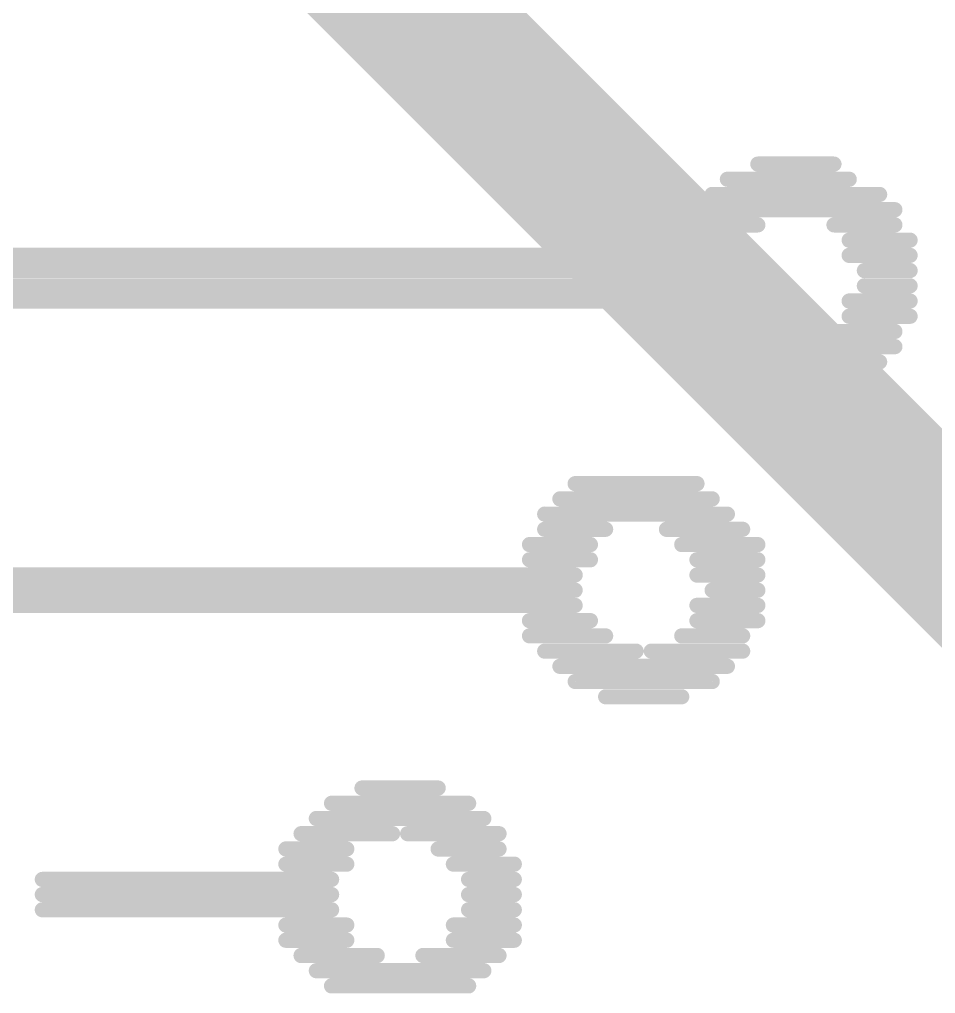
# Model space of a CAD drawing. Header units: inches. Extents: x -8 to 384, y -12 to 64.
# Drawn here: x 12.392 to 13.591, y 2.008 to 3.285 of the extents above; entities that cross this region are included whole.
import ezdxf

# ---------------------------------------------------------------- set-up
doc = ezdxf.new("R2010")
doc.units = ezdxf.units.IN
for name, color, linetype in [('Board_outline', 216, 'Continuous'), ('Bottom Overlay', 54, 'Continuous'), ('Top Layer', 1, 'Continuous')]:
    doc.layers.add(name, color=color, linetype=linetype)

msp = doc.modelspace()

# ---------------------------------------------------------------- linework, layer by layer
at = {"layer": 'Board_outline'}
msp.add_lwpolyline([(37.5368, 13.3604, 0.254, 0.254, 1), (-7.4632, 13.3604, 0.254, 0.254, 1)], format="xyseb", close=True, dxfattribs=at)
at = {"layer": 'Bottom Overlay'}
for points in [[(13.3587, 3.0952, 0.0199, 0.0199, 0), (13.4584, 3.0952, 0.0199, 0.0199, 0)], [(13.3189, 3.0753, 0.0199, 0.0199, 0), (13.4784, 3.0753, 0.0199, 0.0199, 0)], [(13.2989, 3.0554, 0.0199, 0.0199, 0), (13.5183, 3.0554, 0.0199, 0.0199, 0)], [(13.279, 3.0354, 0.0199, 0.0199, 0), (13.5382, 3.0354, 0.0199, 0.0199, 0)], [(13.279, 3.0155, 0.0199, 0.0199, 0), (13.3587, 3.0155, 0.0199, 0.0199, 0)], [(13.4584, 3.0155, 0.0199, 0.0199, 0), (13.5382, 3.0155, 0.0199, 0.0199, 0)], [(13.259, 2.9955, 0.0199, 0.0199, 0), (13.3388, 2.9955, 0.0199, 0.0199, 0)], [(13.4784, 2.9955, 0.0199, 0.0199, 0), (13.5581, 2.9955, 0.0199, 0.0199, 0)], [(11.8433, 2.9756, 0.0199, 0.0199, 0), (13.3189, 2.9756, 0.0199, 0.0199, 0)], [(13.4784, 2.9756, 0.0199, 0.0199, 0), (13.5581, 2.9756, 0.0199, 0.0199, 0)], [(11.8433, 2.9557, 0.0199, 0.0199, 0), (13.3189, 2.9557, 0.0199, 0.0199, 0)], [(13.4983, 2.9557, 0.0199, 0.0199, 0), (13.5581, 2.9557, 0.0199, 0.0199, 0)], [(11.8433, 2.9357, 0.0199, 0.0199, 0), (13.3189, 2.9357, 0.0199, 0.0199, 0)], [(13.4983, 2.9357, 0.0199, 0.0199, 0), (13.5581, 2.9357, 0.0199, 0.0199, 0)], [(11.8433, 2.9158, 0.0199, 0.0199, 0), (13.3189, 2.9158, 0.0199, 0.0199, 0)], [(13.4784, 2.9158, 0.0199, 0.0199, 0), (13.5581, 2.9158, 0.0199, 0.0199, 0)], [(13.259, 2.8958, 0.0199, 0.0199, 0), (13.3388, 2.8958, 0.0199, 0.0199, 0)], [(13.4784, 2.8958, 0.0199, 0.0199, 0), (13.5581, 2.8958, 0.0199, 0.0199, 0)], [(13.279, 2.8759, 0.0199, 0.0199, 0), (13.3587, 2.8759, 0.0199, 0.0199, 0)], [(13.4584, 2.8759, 0.0199, 0.0199, 0), (13.5382, 2.8759, 0.0199, 0.0199, 0)], [(13.279, 2.856, 0.0199, 0.0199, 0), (13.5382, 2.856, 0.0199, 0.0199, 0)], [(13.2989, 2.836, 0.0199, 0.0199, 0), (13.5183, 2.836, 0.0199, 0.0199, 0)], [(13.3189, 2.8161, 0.0199, 0.0199, 0), (13.4784, 2.8161, 0.0199, 0.0199, 0)], [(13.3587, 2.7961, 0.0199, 0.0199, 0), (13.4584, 2.7961, 0.0199, 0.0199, 0)], [(13.1195, 2.6765, 0.0199, 0.0199, 0), (13.279, 2.6765, 0.0199, 0.0199, 0)], [(13.0995, 2.6565, 0.0199, 0.0199, 0), (13.2989, 2.6565, 0.0199, 0.0199, 0)], [(13.0796, 2.6366, 0.0199, 0.0199, 0), (13.3189, 2.6366, 0.0199, 0.0199, 0)], [(13.0796, 2.6167, 0.0199, 0.0199, 0), (13.1593, 2.6167, 0.0199, 0.0199, 0)], [(13.2391, 2.6167, 0.0199, 0.0199, 0), (13.3388, 2.6167, 0.0199, 0.0199, 0)], [(13.0596, 2.5967, 0.0199, 0.0199, 0), (13.1394, 2.5967, 0.0199, 0.0199, 0)], [(13.259, 2.5967, 0.0199, 0.0199, 0), (13.3587, 2.5967, 0.0199, 0.0199, 0)], [(13.0596, 2.5768, 0.0199, 0.0199, 0), (13.1394, 2.5768, 0.0199, 0.0199, 0)], [(13.279, 2.5768, 0.0199, 0.0199, 0), (13.3587, 2.5768, 0.0199, 0.0199, 0)], [(12.0427, 2.5568, 0.0199, 0.0199, 0), (13.1195, 2.5568, 0.0199, 0.0199, 0)], [(13.279, 2.5568, 0.0199, 0.0199, 0), (13.3587, 2.5568, 0.0199, 0.0199, 0)], [(12.0427, 2.5369, 0.0199, 0.0199, 0), (13.1195, 2.5369, 0.0199, 0.0199, 0)], [(13.2989, 2.5369, 0.0199, 0.0199, 0), (13.3587, 2.5369, 0.0199, 0.0199, 0)], [(12.0427, 2.517, 0.0199, 0.0199, 0), (13.1195, 2.517, 0.0199, 0.0199, 0)], [(13.279, 2.517, 0.0199, 0.0199, 0), (13.3587, 2.517, 0.0199, 0.0199, 0)], [(13.0596, 2.497, 0.0199, 0.0199, 0), (13.1394, 2.497, 0.0199, 0.0199, 0)], [(13.279, 2.497, 0.0199, 0.0199, 0), (13.3587, 2.497, 0.0199, 0.0199, 0)], [(13.0596, 2.4771, 0.0199, 0.0199, 0), (13.1593, 2.4771, 0.0199, 0.0199, 0)], [(13.259, 2.4771, 0.0199, 0.0199, 0), (13.3388, 2.4771, 0.0199, 0.0199, 0)], [(13.0796, 2.4571, 0.0199, 0.0199, 0), (13.1992, 2.4571, 0.0199, 0.0199, 0)], [(13.2192, 2.4571, 0.0199, 0.0199, 0), (13.3388, 2.4571, 0.0199, 0.0199, 0)], [(13.0995, 2.4372, 0.0199, 0.0199, 0), (13.3189, 2.4372, 0.0199, 0.0199, 0)], [(13.1195, 2.4173, 0.0199, 0.0199, 0), (13.2989, 2.4173, 0.0199, 0.0199, 0)], [(13.1593, 2.3973, 0.0199, 0.0199, 0), (13.259, 2.3973, 0.0199, 0.0199, 0)], [(12.8403, 2.2777, 0.0199, 0.0199, 0), (12.94, 2.2777, 0.0199, 0.0199, 0)], [(12.8004, 2.2577, 0.0199, 0.0199, 0), (12.9799, 2.2577, 0.0199, 0.0199, 0)], [(12.7805, 2.2378, 0.0199, 0.0199, 0), (12.9998, 2.2378, 0.0199, 0.0199, 0)], [(12.7605, 2.2179, 0.0199, 0.0199, 0), (12.8802, 2.2179, 0.0199, 0.0199, 0)], [(12.9001, 2.2179, 0.0199, 0.0199, 0), (13.0198, 2.2179, 0.0199, 0.0199, 0)], [(12.7406, 2.1979, 0.0199, 0.0199, 0), (12.8204, 2.1979, 0.0199, 0.0199, 0)], [(12.94, 2.1979, 0.0199, 0.0199, 0), (13.0198, 2.1979, 0.0199, 0.0199, 0)], [(12.7406, 2.178, 0.0199, 0.0199, 0), (12.8204, 2.178, 0.0199, 0.0199, 0)], [(12.9599, 2.178, 0.0199, 0.0199, 0), (13.0397, 2.178, 0.0199, 0.0199, 0)], [(12.4215, 2.158, 0.0199, 0.0199, 0), (12.8004, 2.158, 0.0199, 0.0199, 0)], [(12.9799, 2.158, 0.0199, 0.0199, 0), (13.0397, 2.158, 0.0199, 0.0199, 0)], [(12.4215, 2.1381, 0.0199, 0.0199, 0), (12.8004, 2.1381, 0.0199, 0.0199, 0)], [(12.9799, 2.1381, 0.0199, 0.0199, 0), (13.0397, 2.1381, 0.0199, 0.0199, 0)], [(12.4215, 2.1182, 0.0199, 0.0199, 0), (12.8004, 2.1182, 0.0199, 0.0199, 0)], [(12.9799, 2.1182, 0.0199, 0.0199, 0), (13.0397, 2.1182, 0.0199, 0.0199, 0)], [(12.7406, 2.0982, 0.0199, 0.0199, 0), (12.8204, 2.0982, 0.0199, 0.0199, 0)], [(12.9599, 2.0982, 0.0199, 0.0199, 0), (13.0397, 2.0982, 0.0199, 0.0199, 0)], [(12.7406, 2.0783, 0.0199, 0.0199, 0), (12.8204, 2.0783, 0.0199, 0.0199, 0)], [(12.9599, 2.0783, 0.0199, 0.0199, 0), (13.0397, 2.0783, 0.0199, 0.0199, 0)], [(12.7605, 2.0583, 0.0199, 0.0199, 0), (12.8602, 2.0583, 0.0199, 0.0199, 0)], [(12.9201, 2.0583, 0.0199, 0.0199, 0), (13.0198, 2.0583, 0.0199, 0.0199, 0)], [(12.7805, 2.0384, 0.0199, 0.0199, 0), (12.9998, 2.0384, 0.0199, 0.0199, 0)], [(12.8004, 2.0185, 0.0199, 0.0199, 0), (12.9799, 2.0185, 0.0199, 0.0199, 0)]]:
    msp.add_lwpolyline(points, format="xyseb", dxfattribs=at)
for points in [[(13.3538, 3.0952, 0.00997, 0.00997, 1), (13.3637, 3.0952, 0.00997, 0.00997, 1)], [(13.4535, 3.0952, 0.00997, 0.00997, 1), (13.4634, 3.0952, 0.00997, 0.00997, 1)], [(13.3139, 3.0753, 0.00997, 0.00997, 1), (13.3238, 3.0753, 0.00997, 0.00997, 1)], [(13.4734, 3.0753, 0.00997, 0.00997, 1), (13.4834, 3.0753, 0.00997, 0.00997, 1)], [(13.2939, 3.0554, 0.00997, 0.00997, 1), (13.3039, 3.0554, 0.00997, 0.00997, 1)], [(13.5133, 3.0554, 0.00997, 0.00997, 1), (13.5232, 3.0554, 0.00997, 0.00997, 1)], [(13.274, 3.0354, 0.00997, 0.00997, 1), (13.284, 3.0354, 0.00997, 0.00997, 1)], [(13.5332, 3.0354, 0.00997, 0.00997, 1), (13.5432, 3.0354, 0.00997, 0.00997, 1)], [(13.274, 3.0155, 0.00997, 0.00997, 1), (13.284, 3.0155, 0.00997, 0.00997, 1)], [(13.3538, 3.0155, 0.00997, 0.00997, 1), (13.3637, 3.0155, 0.00997, 0.00997, 1)], [(13.4535, 3.0155, 0.00997, 0.00997, 1), (13.4634, 3.0155, 0.00997, 0.00997, 1)], [(13.5332, 3.0155, 0.00997, 0.00997, 1), (13.5432, 3.0155, 0.00997, 0.00997, 1)], [(13.2541, 2.9955, 0.00997, 0.00997, 1), (13.264, 2.9955, 0.00997, 0.00997, 1)], [(13.3338, 2.9955, 0.00997, 0.00997, 1), (13.3438, 2.9955, 0.00997, 0.00997, 1)], [(13.4734, 2.9955, 0.00997, 0.00997, 1), (13.4834, 2.9955, 0.00997, 0.00997, 1)], [(13.5532, 2.9955, 0.00997, 0.00997, 1), (13.5631, 2.9955, 0.00997, 0.00997, 1)], [(13.3139, 2.9756, 0.00997, 0.00997, 1), (13.3238, 2.9756, 0.00997, 0.00997, 1)], [(13.4734, 2.9756, 0.00997, 0.00997, 1), (13.4834, 2.9756, 0.00997, 0.00997, 1)], [(13.5532, 2.9756, 0.00997, 0.00997, 1), (13.5631, 2.9756, 0.00997, 0.00997, 1)], [(13.3139, 2.9557, 0.00997, 0.00997, 1), (13.3238, 2.9557, 0.00997, 0.00997, 1)], [(13.4933, 2.9557, 0.00997, 0.00997, 1), (13.5033, 2.9557, 0.00997, 0.00997, 1)], [(13.5532, 2.9557, 0.00997, 0.00997, 1), (13.5631, 2.9557, 0.00997, 0.00997, 1)], [(13.3139, 2.9357, 0.00997, 0.00997, 1), (13.3238, 2.9357, 0.00997, 0.00997, 1)], [(13.4933, 2.9357, 0.00997, 0.00997, 1), (13.5033, 2.9357, 0.00997, 0.00997, 1)], [(13.5532, 2.9357, 0.00997, 0.00997, 1), (13.5631, 2.9357, 0.00997, 0.00997, 1)], [(13.3139, 2.9158, 0.00997, 0.00997, 1), (13.3238, 2.9158, 0.00997, 0.00997, 1)], [(13.4734, 2.9158, 0.00997, 0.00997, 1), (13.4834, 2.9158, 0.00997, 0.00997, 1)], [(13.5532, 2.9158, 0.00997, 0.00997, 1), (13.5631, 2.9158, 0.00997, 0.00997, 1)], [(13.2541, 2.8958, 0.00997, 0.00997, 1), (13.264, 2.8958, 0.00997, 0.00997, 1)], [(13.3338, 2.8958, 0.00997, 0.00997, 1), (13.3438, 2.8958, 0.00997, 0.00997, 1)], [(13.4734, 2.8958, 0.00997, 0.00997, 1), (13.4834, 2.8958, 0.00997, 0.00997, 1)], [(13.5532, 2.8958, 0.00997, 0.00997, 1), (13.5631, 2.8958, 0.00997, 0.00997, 1)], [(13.274, 2.8759, 0.00997, 0.00997, 1), (13.284, 2.8759, 0.00997, 0.00997, 1)], [(13.3538, 2.8759, 0.00997, 0.00997, 1), (13.3637, 2.8759, 0.00997, 0.00997, 1)], [(13.4535, 2.8759, 0.00997, 0.00997, 1), (13.4634, 2.8759, 0.00997, 0.00997, 1)], [(13.5332, 2.8759, 0.00997, 0.00997, 1), (13.5432, 2.8759, 0.00997, 0.00997, 1)], [(13.274, 2.856, 0.00997, 0.00997, 1), (13.284, 2.856, 0.00997, 0.00997, 1)], [(13.5332, 2.856, 0.00997, 0.00997, 1), (13.5432, 2.856, 0.00997, 0.00997, 1)], [(13.2939, 2.836, 0.00997, 0.00997, 1), (13.3039, 2.836, 0.00997, 0.00997, 1)], [(13.5133, 2.836, 0.00997, 0.00997, 1), (13.5232, 2.836, 0.00997, 0.00997, 1)], [(13.3139, 2.8161, 0.00997, 0.00997, 1), (13.3238, 2.8161, 0.00997, 0.00997, 1)], [(13.4734, 2.8161, 0.00997, 0.00997, 1), (13.4834, 2.8161, 0.00997, 0.00997, 1)], [(13.3538, 2.7961, 0.00997, 0.00997, 1), (13.3637, 2.7961, 0.00997, 0.00997, 1)], [(13.4535, 2.7961, 0.00997, 0.00997, 1), (13.4634, 2.7961, 0.00997, 0.00997, 1)], [(13.1145, 2.6765, 0.00997, 0.00997, 1), (13.1244, 2.6765, 0.00997, 0.00997, 1)], [(13.274, 2.6765, 0.00997, 0.00997, 1), (13.284, 2.6765, 0.00997, 0.00997, 1)], [(13.0945, 2.6565, 0.00997, 0.00997, 1), (13.1045, 2.6565, 0.00997, 0.00997, 1)], [(13.2939, 2.6565, 0.00997, 0.00997, 1), (13.3039, 2.6565, 0.00997, 0.00997, 1)], [(13.0746, 2.6366, 0.00997, 0.00997, 1), (13.0846, 2.6366, 0.00997, 0.00997, 1)], [(13.3139, 2.6366, 0.00997, 0.00997, 1), (13.3238, 2.6366, 0.00997, 0.00997, 1)], [(13.0746, 2.6167, 0.00997, 0.00997, 1), (13.0846, 2.6167, 0.00997, 0.00997, 1)], [(13.1544, 2.6167, 0.00997, 0.00997, 1), (13.1643, 2.6167, 0.00997, 0.00997, 1)], [(13.2341, 2.6167, 0.00997, 0.00997, 1), (13.2441, 2.6167, 0.00997, 0.00997, 1)], [(13.3338, 2.6167, 0.00997, 0.00997, 1), (13.3438, 2.6167, 0.00997, 0.00997, 1)], [(13.0547, 2.5967, 0.00997, 0.00997, 1), (13.0646, 2.5967, 0.00997, 0.00997, 1)], [(13.1344, 2.5967, 0.00997, 0.00997, 1), (13.1444, 2.5967, 0.00997, 0.00997, 1)], [(13.2541, 2.5967, 0.00997, 0.00997, 1), (13.264, 2.5967, 0.00997, 0.00997, 1)], [(13.3538, 2.5967, 0.00997, 0.00997, 1), (13.3637, 2.5967, 0.00997, 0.00997, 1)], [(13.0547, 2.5768, 0.00997, 0.00997, 1), (13.0646, 2.5768, 0.00997, 0.00997, 1)], [(13.1344, 2.5768, 0.00997, 0.00997, 1), (13.1444, 2.5768, 0.00997, 0.00997, 1)], [(13.274, 2.5768, 0.00997, 0.00997, 1), (13.284, 2.5768, 0.00997, 0.00997, 1)], [(13.3538, 2.5768, 0.00997, 0.00997, 1), (13.3637, 2.5768, 0.00997, 0.00997, 1)], [(13.1145, 2.5568, 0.00997, 0.00997, 1), (13.1244, 2.5568, 0.00997, 0.00997, 1)], [(13.274, 2.5568, 0.00997, 0.00997, 1), (13.284, 2.5568, 0.00997, 0.00997, 1)], [(13.3538, 2.5568, 0.00997, 0.00997, 1), (13.3637, 2.5568, 0.00997, 0.00997, 1)], [(13.1145, 2.5369, 0.00997, 0.00997, 1), (13.1244, 2.5369, 0.00997, 0.00997, 1)], [(13.2939, 2.5369, 0.00997, 0.00997, 1), (13.3039, 2.5369, 0.00997, 0.00997, 1)], [(13.3538, 2.5369, 0.00997, 0.00997, 1), (13.3637, 2.5369, 0.00997, 0.00997, 1)], [(13.1145, 2.517, 0.00997, 0.00997, 1), (13.1244, 2.517, 0.00997, 0.00997, 1)], [(13.274, 2.517, 0.00997, 0.00997, 1), (13.284, 2.517, 0.00997, 0.00997, 1)], [(13.3538, 2.517, 0.00997, 0.00997, 1), (13.3637, 2.517, 0.00997, 0.00997, 1)], [(13.0547, 2.497, 0.00997, 0.00997, 1), (13.0646, 2.497, 0.00997, 0.00997, 1)], [(13.1344, 2.497, 0.00997, 0.00997, 1), (13.1444, 2.497, 0.00997, 0.00997, 1)], [(13.274, 2.497, 0.00997, 0.00997, 1), (13.284, 2.497, 0.00997, 0.00997, 1)], [(13.3538, 2.497, 0.00997, 0.00997, 1), (13.3637, 2.497, 0.00997, 0.00997, 1)], [(13.0547, 2.4771, 0.00997, 0.00997, 1), (13.0646, 2.4771, 0.00997, 0.00997, 1)], [(13.1544, 2.4771, 0.00997, 0.00997, 1), (13.1643, 2.4771, 0.00997, 0.00997, 1)], [(13.2541, 2.4771, 0.00997, 0.00997, 1), (13.264, 2.4771, 0.00997, 0.00997, 1)], [(13.3338, 2.4771, 0.00997, 0.00997, 1), (13.3438, 2.4771, 0.00997, 0.00997, 1)], [(13.0746, 2.4571, 0.00997, 0.00997, 1), (13.0846, 2.4571, 0.00997, 0.00997, 1)], [(13.1942, 2.4571, 0.00997, 0.00997, 1), (13.2042, 2.4571, 0.00997, 0.00997, 1)], [(13.2142, 2.4571, 0.00997, 0.00997, 1), (13.2241, 2.4571, 0.00997, 0.00997, 1)], [(13.3338, 2.4571, 0.00997, 0.00997, 1), (13.3438, 2.4571, 0.00997, 0.00997, 1)], [(13.0945, 2.4372, 0.00997, 0.00997, 1), (13.1045, 2.4372, 0.00997, 0.00997, 1)], [(13.3139, 2.4372, 0.00997, 0.00997, 1), (13.3238, 2.4372, 0.00997, 0.00997, 1)], [(13.1145, 2.4173, 0.00997, 0.00997, 1), (13.1244, 2.4173, 0.00997, 0.00997, 1)], [(13.2939, 2.4173, 0.00997, 0.00997, 1), (13.3039, 2.4173, 0.00997, 0.00997, 1)], [(13.1544, 2.3973, 0.00997, 0.00997, 1), (13.1643, 2.3973, 0.00997, 0.00997, 1)], [(13.2541, 2.3973, 0.00997, 0.00997, 1), (13.264, 2.3973, 0.00997, 0.00997, 1)], [(12.8353, 2.2777, 0.00997, 0.00997, 1), (12.8453, 2.2777, 0.00997, 0.00997, 1)], [(12.935, 2.2777, 0.00997, 0.00997, 1), (12.945, 2.2777, 0.00997, 0.00997, 1)], [(12.7954, 2.2577, 0.00997, 0.00997, 1), (12.8054, 2.2577, 0.00997, 0.00997, 1)], [(12.9749, 2.2577, 0.00997, 0.00997, 1), (12.9849, 2.2577, 0.00997, 0.00997, 1)], [(12.7755, 2.2378, 0.00997, 0.00997, 1), (12.7855, 2.2378, 0.00997, 0.00997, 1)], [(12.9948, 2.2378, 0.00997, 0.00997, 1), (13.0048, 2.2378, 0.00997, 0.00997, 1)], [(12.7555, 2.2179, 0.00997, 0.00997, 1), (12.7655, 2.2179, 0.00997, 0.00997, 1)], [(12.8752, 2.2179, 0.00997, 0.00997, 1), (12.8852, 2.2179, 0.00997, 0.00997, 1)], [(12.8951, 2.2179, 0.00997, 0.00997, 1), (12.9051, 2.2179, 0.00997, 0.00997, 1)], [(13.0148, 2.2179, 0.00997, 0.00997, 1), (13.0247, 2.2179, 0.00997, 0.00997, 1)], [(12.7356, 2.1979, 0.00997, 0.00997, 1), (12.7456, 2.1979, 0.00997, 0.00997, 1)], [(12.8154, 2.1979, 0.00997, 0.00997, 1), (12.8253, 2.1979, 0.00997, 0.00997, 1)], [(12.935, 2.1979, 0.00997, 0.00997, 1), (12.945, 2.1979, 0.00997, 0.00997, 1)], [(13.0148, 2.1979, 0.00997, 0.00997, 1), (13.0247, 2.1979, 0.00997, 0.00997, 1)], [(12.7356, 2.178, 0.00997, 0.00997, 1), (12.7456, 2.178, 0.00997, 0.00997, 1)], [(12.8154, 2.178, 0.00997, 0.00997, 1), (12.8253, 2.178, 0.00997, 0.00997, 1)], [(12.955, 2.178, 0.00997, 0.00997, 1), (12.9649, 2.178, 0.00997, 0.00997, 1)], [(13.0347, 2.178, 0.00997, 0.00997, 1), (13.0447, 2.178, 0.00997, 0.00997, 1)], [(12.4166, 2.158, 0.00997, 0.00997, 1), (12.4265, 2.158, 0.00997, 0.00997, 1)], [(12.7954, 2.158, 0.00997, 0.00997, 1), (12.8054, 2.158, 0.00997, 0.00997, 1)], [(12.9749, 2.158, 0.00997, 0.00997, 1), (12.9849, 2.158, 0.00997, 0.00997, 1)], [(13.0347, 2.158, 0.00997, 0.00997, 1), (13.0447, 2.158, 0.00997, 0.00997, 1)], [(12.4166, 2.1381, 0.00997, 0.00997, 1), (12.4265, 2.1381, 0.00997, 0.00997, 1)], [(12.7954, 2.1381, 0.00997, 0.00997, 1), (12.8054, 2.1381, 0.00997, 0.00997, 1)], [(12.9749, 2.1381, 0.00997, 0.00997, 1), (12.9849, 2.1381, 0.00997, 0.00997, 1)], [(13.0347, 2.1381, 0.00997, 0.00997, 1), (13.0447, 2.1381, 0.00997, 0.00997, 1)], [(12.4166, 2.1182, 0.00997, 0.00997, 1), (12.4265, 2.1182, 0.00997, 0.00997, 1)], [(12.7954, 2.1182, 0.00997, 0.00997, 1), (12.8054, 2.1182, 0.00997, 0.00997, 1)], [(12.9749, 2.1182, 0.00997, 0.00997, 1), (12.9849, 2.1182, 0.00997, 0.00997, 1)], [(13.0347, 2.1182, 0.00997, 0.00997, 1), (13.0447, 2.1182, 0.00997, 0.00997, 1)], [(12.7356, 2.0982, 0.00997, 0.00997, 1), (12.7456, 2.0982, 0.00997, 0.00997, 1)], [(12.8154, 2.0982, 0.00997, 0.00997, 1), (12.8253, 2.0982, 0.00997, 0.00997, 1)], [(12.955, 2.0982, 0.00997, 0.00997, 1), (12.9649, 2.0982, 0.00997, 0.00997, 1)], [(13.0347, 2.0982, 0.00997, 0.00997, 1), (13.0447, 2.0982, 0.00997, 0.00997, 1)], [(12.7356, 2.0783, 0.00997, 0.00997, 1), (12.7456, 2.0783, 0.00997, 0.00997, 1)], [(12.8154, 2.0783, 0.00997, 0.00997, 1), (12.8253, 2.0783, 0.00997, 0.00997, 1)], [(12.955, 2.0783, 0.00997, 0.00997, 1), (12.9649, 2.0783, 0.00997, 0.00997, 1)], [(13.0347, 2.0783, 0.00997, 0.00997, 1), (13.0447, 2.0783, 0.00997, 0.00997, 1)], [(12.7555, 2.0583, 0.00997, 0.00997, 1), (12.7655, 2.0583, 0.00997, 0.00997, 1)], [(12.8552, 2.0583, 0.00997, 0.00997, 1), (12.8652, 2.0583, 0.00997, 0.00997, 1)], [(12.9151, 2.0583, 0.00997, 0.00997, 1), (12.925, 2.0583, 0.00997, 0.00997, 1)], [(13.0148, 2.0583, 0.00997, 0.00997, 1), (13.0247, 2.0583, 0.00997, 0.00997, 1)], [(12.7755, 2.0384, 0.00997, 0.00997, 1), (12.7855, 2.0384, 0.00997, 0.00997, 1)], [(12.9948, 2.0384, 0.00997, 0.00997, 1), (13.0048, 2.0384, 0.00997, 0.00997, 1)], [(12.7954, 2.0185, 0.00997, 0.00997, 1), (12.8054, 2.0185, 0.00997, 0.00997, 1)], [(12.9749, 2.0185, 0.00997, 0.00997, 1), (12.9849, 2.0185, 0.00997, 0.00997, 1)]]:
    msp.add_lwpolyline(points, format="xyseb", close=True, dxfattribs=at)
at = {"layer": 'Top Layer'}
msp.add_lwpolyline([(12.782, 3.4232, 0.2032, 0.2032, 0), (13.8176, 2.3876, 0.2032, 0.2032, 0)], format="xyseb", dxfattribs=at)

doc.saveas('drawing.dxf')
